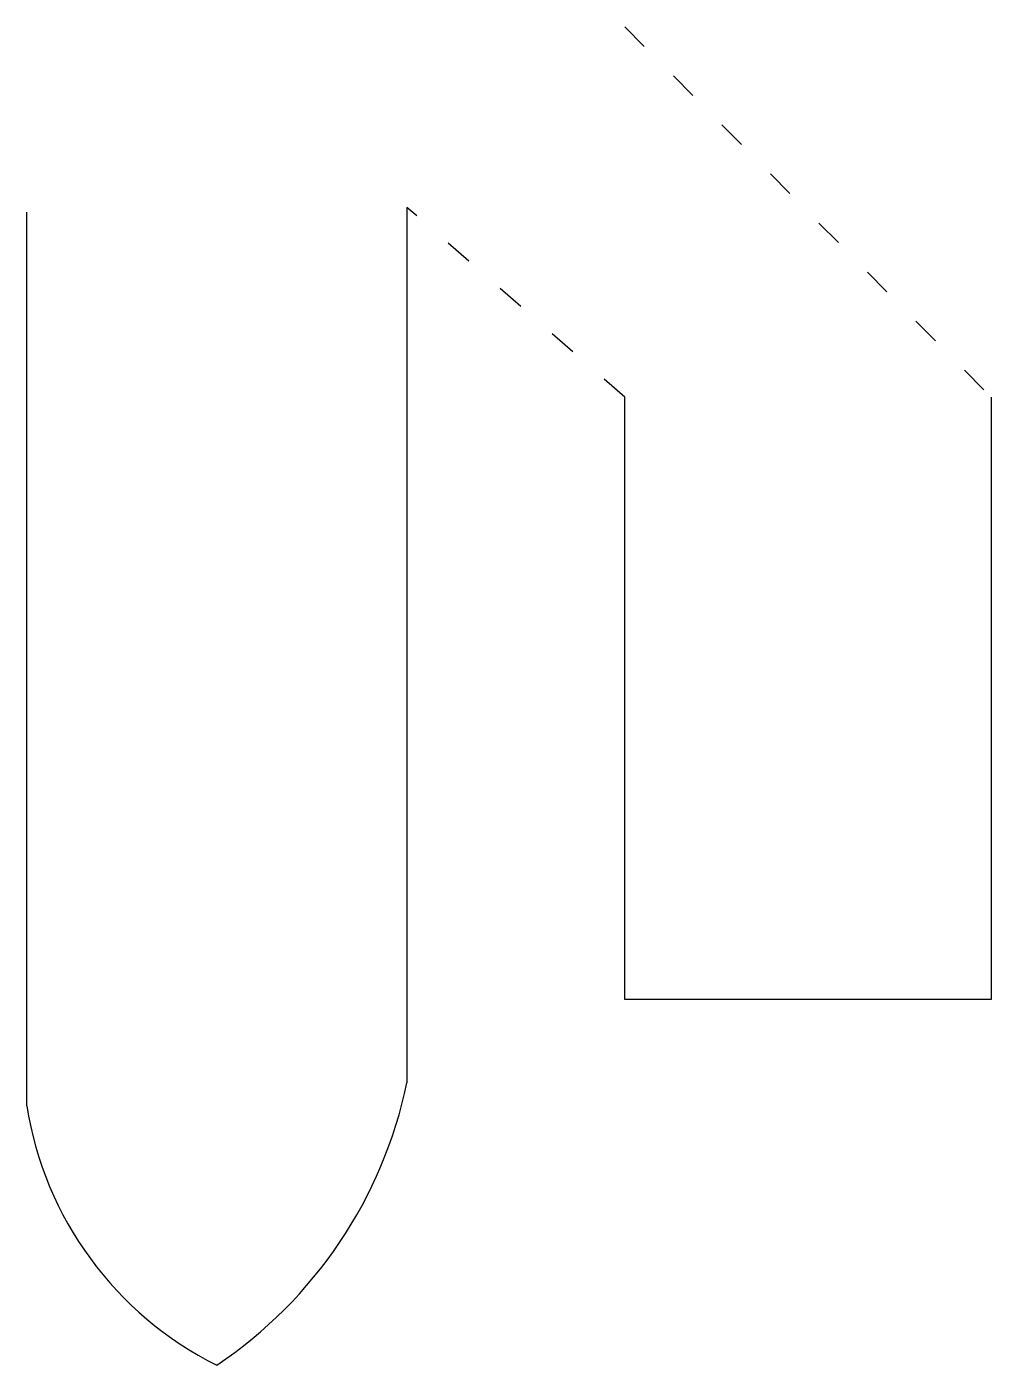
# Model space of a CAD drawing. Header units: millimetres. Extents: x 455 to 874, y 416 to 998.
import ezdxf

# ---------------------------------------------------------------- set-up
doc = ezdxf.new("R2010")
doc.units = ezdxf.units.MM
doc.linetypes.add('ACAD_ISO03W100', pattern=[30, 12, -18])
doc.layers.add('虚线', color=180, linetype='ACAD_ISO03W100')

msp = doc.modelspace()

# ---------------------------------------------------------------- linework, layer by layer
at = {"layer": '虚线'}
for p, q in [((714.63, 997.87), (873.88, 836.76)), ((714.63, 836.76), (619.88, 919.33))]:
    msp.add_line(p, q, dxfattribs=at)
at = {"layer": '虚线', "color": 0, "linetype": 'Continuous'}
for p, q in [((454.58, 528.64), (454.58, 917.31)), ((619.88, 919.33), (619.88, 538.71)), ((714.63, 574.96), (714.63, 836.76)), ((873.88, 836.76), (873.88, 574.96)), ((873.88, 574.96), (714.63, 574.96))]:
    msp.add_line(p, q, dxfattribs=at)
for centre, radius, start, end in [((427.47, 578.94), 196.57, 303.94324, 348.19106), ((605.17, 552.33), 152.44, 188.93922, 243.53441)]:
    msp.add_arc(centre, radius, start, end, dxfattribs=at)

doc.saveas('drawing.dxf')
